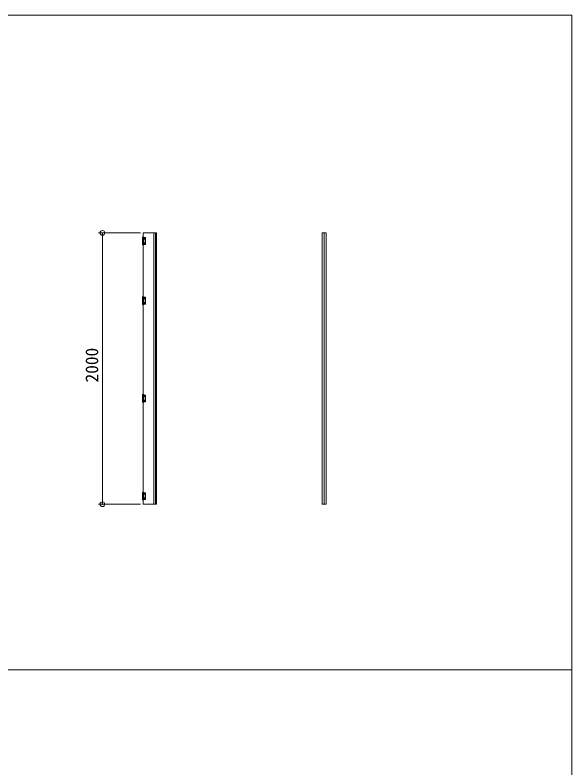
# Model space of a CAD drawing. Units: millimetres, scale not verified. Extents: x -17950 to 17950, y -5550 to 5550.
# Drawn here: x -5952 to -1850, y 0 to 5550 of the extents above; entities that cross this region are included whole.
import ezdxf
from ezdxf.enums import TextEntityAlignment as Align

# ---------------------------------------------------------------- set-up
doc = ezdxf.new("R2010")
doc.units = ezdxf.units.MM
doc.header["$LTSCALE"] = 70
doc.header["$PDMODE"] = 32
doc.header["$PDSIZE"] = 35
for name, color, linetype, lineweight in [('0-5_(2m)ｺｰﾅｰﾊﾟﾈﾙ', 7, 'Continuous', 9), ('0-F_0', 7, 'Continuous', 9), ('2-9_図面枠', 7, 'Continuous', 9)]:
    doc.layers.add(name, color=color, linetype=linetype, lineweight=lineweight)
doc.styles.add('ＭＳ ゴシック', font='')
doc.styles.get('ＭＳ ゴシック').set_extended_font_data('MS Gothic')

msp = doc.modelspace()

# ---------------------------------------------------------------- linework, layer by layer
at = {"layer": '0-5_(2m)ｺｰﾅｰﾊﾟﾈﾙ'}
for p, q in [((-5008.91, 3944.2), (-4910.4, 3944.2)), ((-5008.91, 3471.7), (-5008.91, 3944.2)), ((-5007.9, 3471.7), (-5007.9, 3944.2)), ((-4930.41, 3944.2), (-4930.41, 1944.19)), ((-4918.4, 3944.2), (-4918.4, 1944.19)), ((-4910.4, 3944.2), (-4910.4, 1944.19)), ((-5012.9, 3911.7), (-5008.91, 3911.7)), ((-5012.9, 3856.7), (-5012.9, 3911.7)), ((-5012.9, 3909.2), (-5005.41, 3909.2)), ((-5011.9, 3859.2), (-5011.9, 3909.2)), ((-5011.9, 3896.2), (-5004.9, 3896.2)), ((-5011.4, 3872.2), (-5011.4, 3896.2)), ((-5007.9, 3911.7), (-5003.91, 3911.7)), ((-5005.41, 3896.2), (-5005.41, 3909.2)), ((-5004.9, 3859.2), (-5004.9, 3909.2)), ((-5004.9, 3909.2), (-5003.91, 3909.2)), ((-5003.91, 3856.7), (-5003.91, 3911.7)), ((-5003.91, 3909.2), (-4989.91, 3909.2)), ((-5003.4, 3901.7), (-4991.41, 3901.7)), ((-4997.4, 3895.7), (-4997.4, 3907.69)), ((-4989.91, 3859.2), (-4989.91, 3909.2)), ((-5012.9, 3859.2), (-5005.41, 3859.2)), ((-5012.9, 3856.7), (-5008.91, 3856.7)), ((-5011.9, 3872.2), (-5004.9, 3872.2)), ((-5007.9, 3856.7), (-5003.91, 3856.7)), ((-5005.41, 3859.2), (-5005.41, 3872.2)), ((-5004.9, 3859.2), (-5003.91, 3859.2)), ((-5003.91, 3859.2), (-4989.91, 3859.2)), ((-5003.4, 3866.7), (-4991.41, 3866.7)), ((-4997.4, 3860.7), (-4997.4, 3872.69)), ((-5012.9, 3471.7), (-5008.91, 3471.7)), ((-5012.9, 3416.7), (-5012.9, 3471.7)), ((-5012.9, 3469.2), (-5005.41, 3469.2)), ((-5011.9, 3419.2), (-5011.9, 3469.2)), ((-5011.9, 3456.19), (-5004.9, 3456.19)), ((-5011.4, 3432.2), (-5011.4, 3456.19)), ((-5007.9, 3471.7), (-5003.91, 3471.7)), ((-5005.41, 3456.19), (-5005.41, 3469.2)), ((-5004.9, 3469.2), (-5003.91, 3469.2)), ((-5004.9, 3419.2), (-5004.9, 3469.2)), ((-5003.91, 3416.7), (-5003.91, 3471.7)), ((-5003.91, 3469.2), (-4989.91, 3469.2)), ((-5003.4, 3461.7), (-4991.41, 3461.7)), ((-4997.4, 3455.7), (-4997.4, 3467.69)), ((-4989.91, 3419.2), (-4989.91, 3469.2)), ((-5012.9, 3419.2), (-5005.41, 3419.2)), ((-5012.9, 3416.7), (-5008.91, 3416.7)), ((-5011.9, 3432.2), (-5004.9, 3432.2)), ((-5008.91, 2751.7), (-5008.91, 3416.7)), ((-5007.9, 3416.7), (-5003.91, 3416.7)), ((-5007.9, 2751.7), (-5007.9, 3416.7)), ((-5005.41, 3419.2), (-5005.41, 3432.2)), ((-5004.9, 3419.2), (-5003.91, 3419.2)), ((-5003.91, 3419.2), (-4989.91, 3419.2)), ((-5003.4, 3426.7), (-4991.41, 3426.7)), ((-4997.4, 3420.7), (-4997.4, 3432.69)), ((-5012.9, 2751.7), (-5008.91, 2751.7)), ((-5012.9, 2696.69), (-5012.9, 2751.7)), ((-5012.9, 2749.19), (-5005.41, 2749.19)), ((-5011.9, 2699.2), (-5011.9, 2749.19)), ((-5011.9, 2736.2), (-5004.9, 2736.2)), ((-5011.4, 2712.2), (-5011.4, 2736.2)), ((-5007.9, 2751.7), (-5003.91, 2751.7)), ((-5005.41, 2736.2), (-5005.41, 2749.19)), ((-5004.9, 2749.19), (-5003.91, 2749.19)), ((-5004.9, 2699.2), (-5004.9, 2749.19)), ((-5003.91, 2696.69), (-5003.91, 2751.7)), ((-5003.91, 2749.19), (-4989.91, 2749.19)), ((-5003.4, 2741.7), (-4991.41, 2741.7)), ((-4997.4, 2735.7), (-4997.4, 2747.7)), ((-4989.91, 2699.2), (-4989.91, 2749.19)), ((-5012.9, 2699.2), (-5005.41, 2699.2)), ((-5012.9, 2696.69), (-5008.91, 2696.69)), ((-5011.9, 2712.2), (-5004.9, 2712.2)), ((-5008.91, 2031.69), (-5008.91, 2696.69)), ((-5007.9, 2031.69), (-5007.9, 2696.69)), ((-5007.9, 2696.69), (-5003.91, 2696.69)), ((-5005.41, 2699.2), (-5005.41, 2712.2)), ((-5004.9, 2699.2), (-5003.91, 2699.2)), ((-5003.91, 2699.2), (-4989.91, 2699.2)), ((-5003.4, 2706.7), (-4991.41, 2706.7)), ((-4997.4, 2700.7), (-4997.4, 2712.7)), ((-5012.9, 2031.69), (-5008.91, 2031.69)), ((-5012.9, 2031.69), (-5012.9, 1976.69)), ((-5012.9, 2029.19), (-5005.41, 2029.19)), ((-5011.9, 2029.19), (-5011.9, 1979.19)), ((-5011.9, 2016.2), (-5004.9, 2016.2)), ((-5011.4, 2016.2), (-5011.4, 1992.2)), ((-5007.9, 2031.69), (-5003.91, 2031.69)), ((-5005.41, 2029.19), (-5005.41, 2016.2)), ((-5004.9, 2029.19), (-5003.91, 2029.19)), ((-5004.9, 2029.19), (-5004.9, 1979.19)), ((-5003.91, 2031.69), (-5003.91, 1976.69)), ((-5003.91, 2029.19), (-4989.91, 2029.19)), ((-5003.4, 2021.7), (-4991.41, 2021.7)), ((-4997.4, 2027.7), (-4997.4, 2015.7)), ((-4989.91, 2029.19), (-4989.91, 1979.19)), ((-5012.9, 1979.19), (-5005.41, 1979.19)), ((-5012.9, 1976.69), (-5008.91, 1976.69)), ((-5011.9, 1992.2), (-5004.9, 1992.2)), ((-5008.91, 1944.19), (-5008.91, 1976.69)), ((-5008.91, 1944.19), (-4910.4, 1944.19)), ((-5007.9, 1944.19), (-5007.9, 1976.69)), ((-5007.9, 1976.69), (-5003.91, 1976.69)), ((-5005.41, 1992.2), (-5005.41, 1979.19)), ((-5004.9, 1979.19), (-5003.91, 1979.19)), ((-5003.91, 1979.19), (-4989.91, 1979.19)), ((-5003.4, 1986.7), (-4991.41, 1986.7)), ((-4997.4, 1992.7), (-4997.4, 1980.7))]:
    msp.add_line(p, q, dxfattribs=at)
for centre, radius in [((-4997.4, 3901.7), 4), ((-4997.4, 3901.7), 2), ((-4997.4, 3866.7), 4), ((-4997.4, 3866.7), 2), ((-4997.4, 3461.7), 4), ((-4997.4, 3461.7), 2), ((-4997.4, 3426.7), 4), ((-4997.4, 3426.7), 2), ((-4997.4, 2741.7), 4), ((-4997.4, 2741.7), 2), ((-4997.4, 2706.7), 4), ((-4997.4, 2706.7), 2), ((-4997.4, 2021.7), 4), ((-4997.4, 2021.7), 2), ((-4997.4, 1986.7), 4), ((-4997.4, 1986.7), 2)]:
    msp.add_circle(centre, radius, dxfattribs=at)
at = {"layer": '0-F_0'}
for p, q in [((-5028.9, 3944.2), (-5337.98, 3944.2)), ((-5307.98, 3944.2), (-5307.98, 1944.19)), ((-3674.55, 3944.2), (-3674.55, 1944.2)), ((-5307.98, 2044.2), (-5307.98, 3844.2)), ((-5028.9, 1944.19), (-5337.98, 1944.19))]:
    msp.add_line(p, q, dxfattribs=at)
for points in [[(-3690.55, 3944.2), (-3660.55, 3944.2), (-3660.55, 1944.2)], [(-3690.55, 3944.2), (-3690.55, 1944.2), (-3660.55, 1944.2)]]:
    msp.add_lwpolyline(points, dxfattribs=at)
for p in [(-5307.98, 3944.2), (-5307.98, 1944.19)]:
    msp.add_point(p, dxfattribs=at)
at = {"layer": '2-9_図面枠'}
for p, q in [((-1850.02, 5550), (-17950.02, 5550)), ((-1850.02, -4950), (-1850.02, 5550)), ((-17950.02, 723.52), (-1850.02, 723.52))]:
    msp.add_line(p, q, dxfattribs=at)
msp.add_lwpolyline([(-17950.02, -5550), (-1850.02, -5550), (-1850.02, 5550), (-17950.02, 5550)], dxfattribs=at)

# ---------------------------------------------------------------- texts
at = {"layer": '0-F_0', "color": 2, "style": 'ＭＳ ゴシック'}
msp.add_text('2000', height=93.84, rotation=90, dxfattribs=at).set_placement((-5311.18, 2841.8), align=Align.BOTTOM_LEFT)

doc.saveas('drawing.dxf')
